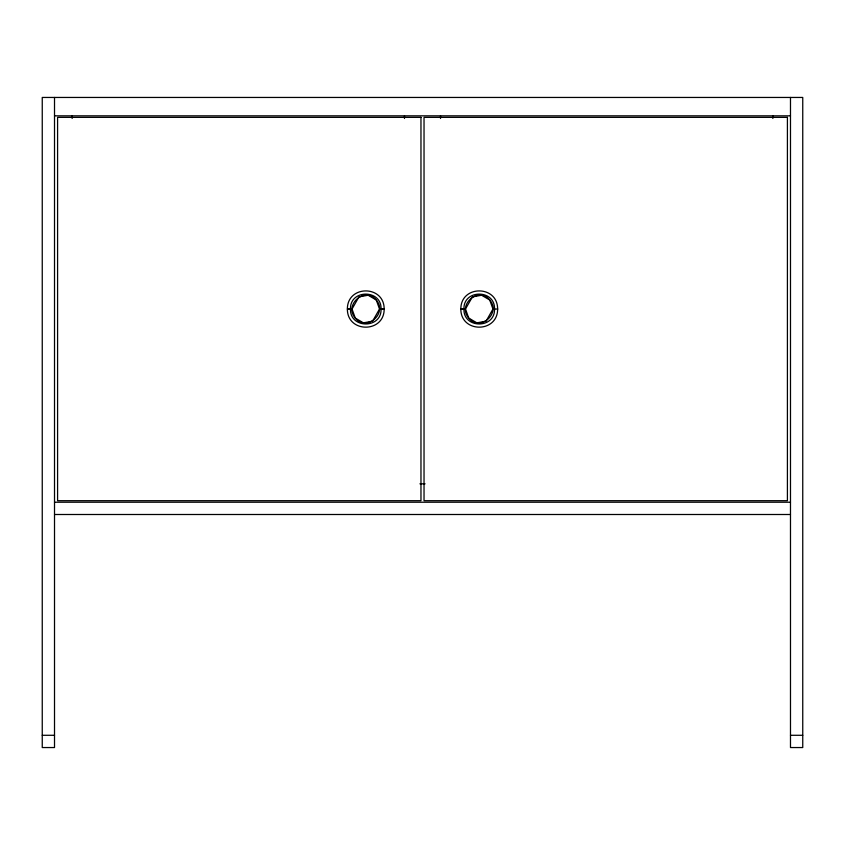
<?xml version="1.0" encoding="UTF-8"?>
<svg xmlns="http://www.w3.org/2000/svg" width="845" height="845" viewBox="0 0 845 845"><rect width="100%" height="100%" fill="white"/><g stroke="black" fill="none" stroke-linecap="round" stroke-linejoin="round"><path stroke-width="1.27" d="M350.485 309.006L352.048 309.006L358.935 296.891L368.145 295.243L376.268 300.007C388.013 313.157 366.371 332.169 355.27 318.069C343.524 304.918 365.167 285.916 376.268 300.007L379.5 309.006L384.158 309.006C384.285 284.892 347.253 284.892 347.379 309.006L350.485 309.006C349.777 289.159 381.76 289.159 381.053 309.006M381.053 309.038C381.792 328.927 349.745 328.927 350.485 309.038M463.947 309.006C463.24 289.159 495.223 289.159 494.515 309.006L492.952 309.006L489.73 300.007C478.629 285.916 456.987 304.918 468.732 318.069C479.833 332.169 501.476 313.157 489.73 300.007L481.608 295.243L472.397 296.891L465.5 309.006L460.842 309.006C460.715 284.892 497.747 284.892 497.62 309.006M494.515 309.038C495.254 328.927 463.208 328.927 463.947 309.038M54.513 115.839L790.487 115.839M419.923 483.826L425.077 483.826M54.513 502.226L790.487 502.226M54.513 514.499L790.487 514.499M42.25 735.287L54.513 735.287M790.487 735.287L802.75 735.287M790.487 97.45L790.487 747.55L802.75 747.55L802.75 97.45L42.25 97.45L42.25 747.55L54.513 747.55L54.513 97.45M772.848 115.839L772.848 118.48M440.52 115.839L440.52 118.48M404.48 115.839L404.48 118.48M72.152 115.839L72.152 118.48M384.169 309.038C384.306 333.194 347.232 333.194 347.369 309.038L352.038 309.038L355.27 318.069L363.392 322.843L372.603 321.184L379.5 309.038L384.169 309.038M497.631 309.038C497.768 333.194 460.694 333.194 460.831 309.038L465.5 309.038L468.732 318.069L476.855 322.843L486.065 321.184L492.962 309.038L497.631 309.038M420.968 117.37L57.587 117.37L57.587 500.694L420.968 500.694L420.968 117.37M787.413 117.37L424.032 117.37L424.032 500.694L787.413 500.694L787.413 117.37"/></g></svg>
